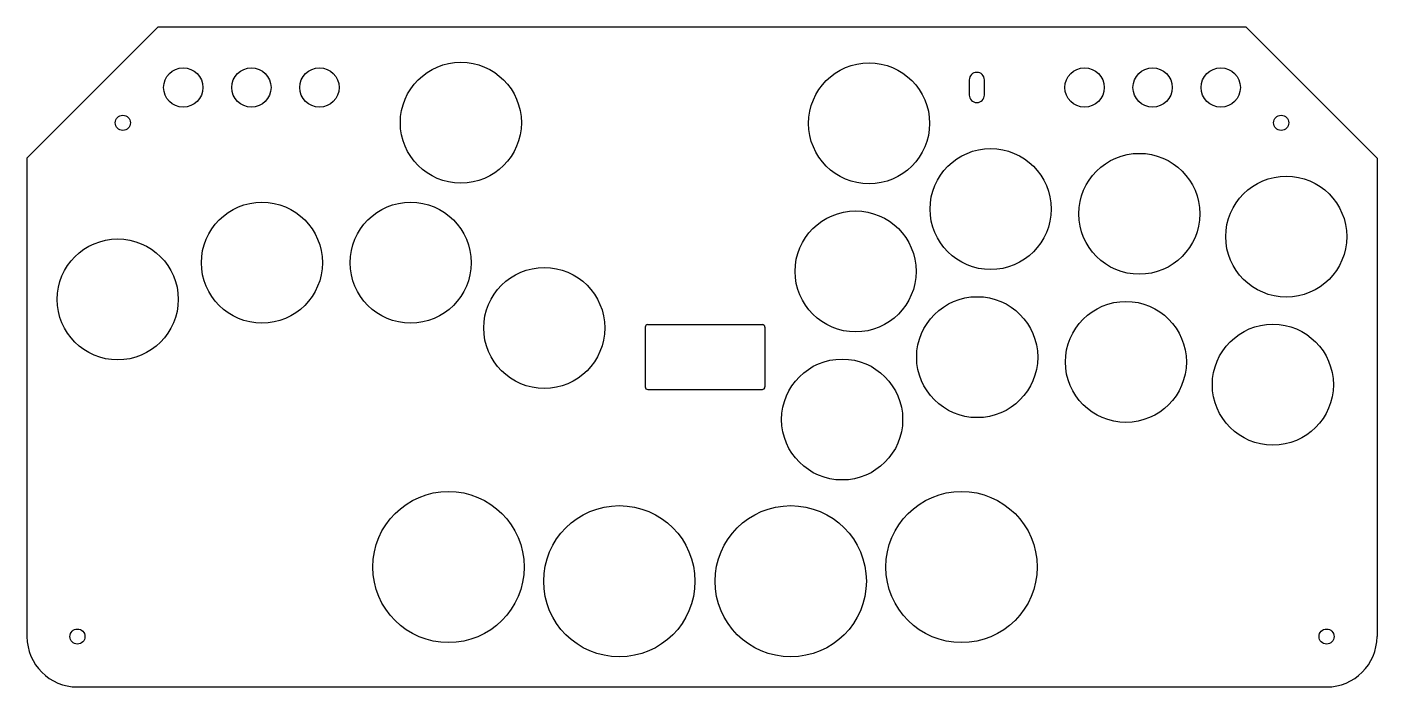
# Model space of a CAD drawing. Header units: millimetres. Extents: x 6 to 274, y 5 to 136.
import ezdxf

# ---------------------------------------------------------------- set-up
doc = ezdxf.new("R2010")
doc.units = ezdxf.units.MM

msp = doc.modelspace()

# ---------------------------------------------------------------- linework, layer by layer
at = {"color": 7, "linetype": 'Continuous', "lineweight": 25}
for p, q in [((6.41, 110.24), (32.41, 136.24)), ((32.41, 136.24), (248.17, 136.24)), ((248.17, 136.24), (274.17, 110.24)), ((193.3, 125.74), (193.3, 122.74)), ((196.3, 122.74), (196.3, 125.74)), ((6.41, 110.24), (6.41, 15.29)), ((274.17, 110.24), (274.17, 15.29)), ((129.02, 76.69), (129.02, 64.83)), ((129.52, 77.19), (152.26, 77.19)), ((152.76, 76.69), (152.76, 64.83)), ((129.52, 64.33), (152.26, 64.33)), ((16.41, 5.29), (264.17, 5.29))]:
    msp.add_line(p, q, dxfattribs=at)
for centre, radius in [((92.46, 117.24), 12), ((173.43, 117.12), 12), ((37.41, 124.24), 3.9), ((50.91, 124.24), 3.9), ((64.41, 124.24), 3.9), ((216.17, 124.24), 3.9), ((229.67, 124.24), 3.9), ((243.17, 124.24), 3.9), ((25.42, 117.23), 1.5), ((255.16, 117.23), 1.5), ((197.53, 100.11), 12), ((227.02, 99.17), 12), ((256.17, 94.65), 12), ((53, 89.47), 12), ((82.5, 89.47), 12), ((170.75, 87.74), 12), ((24.41, 82.18), 12), ((109, 76.52), 12), ((194.87, 70.73), 12), ((224.36, 69.79), 12), ((253.51, 65.27), 12), ((168.09, 58.36), 12), ((90.01, 29.09), 15), ((191.77, 29.09), 15), ((123.89, 26.27), 15), ((157.89, 26.27), 15), ((16.41, 15.29), 1.5), ((264.17, 15.29), 1.5)]:
    msp.add_circle(centre, radius, dxfattribs=at)
for centre, radius, start, end in [((194.8, 125.74), 1.5, 360, 180), ((194.8, 122.74), 1.5, 180, 0), ((129.52, 76.69), 0.5, 90, 180), ((152.26, 76.69), 0.5, 0, 90), ((129.52, 64.83), 0.5, 180, 270), ((152.26, 64.83), 0.5, 270, 0), ((16.41, 15.29), 10, 180, 270), ((264.17, 15.29), 10, 270, 0)]:
    msp.add_arc(centre, radius, start, end, dxfattribs=at)

doc.saveas('drawing.dxf')
